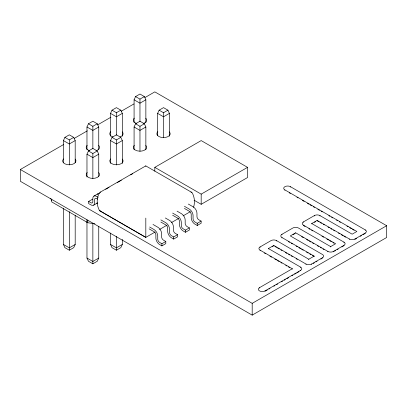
<?xml version="1.0" encoding="UTF-8"?>
<svg xmlns="http://www.w3.org/2000/svg" width="407" height="407" viewBox="0 0 407 407"><rect width="100%" height="100%" fill="white"/><g stroke="black" fill="none" stroke-linecap="round" stroke-linejoin="round"><path stroke-width="0.61" d="M63.416 162.754L63.416 140.588L64.906 137.373L69.307 134.834L73.703 137.373L75.193 140.588L75.193 162.754M86.971 149.786L86.971 126.989L88.461 123.774L92.862 121.235L97.258 123.774L98.748 126.989L98.748 149.786M86.971 176.984L86.971 154.187L88.461 150.972L92.862 148.433L97.258 150.972L98.748 154.187L98.748 176.353M110.526 136.187L110.526 113.39L112.017 110.175L116.412 107.636L120.813 110.175L122.304 113.39L122.304 136.187M110.526 163.385L110.526 140.588L112.017 137.373L116.412 134.834L120.813 137.373L122.304 140.588L122.304 163.385M134.081 122.588L134.081 99.786L135.572 96.576L139.967 94.037L144.368 96.576L145.859 99.786L145.859 122.588M75.193 215.318L75.193 244.454L73.703 247.665L69.307 250.203L64.906 247.665L63.416 244.454L63.416 208.353M134.081 149.786L134.081 126.989L135.572 123.774L139.967 121.235L144.368 123.774L145.859 126.989L145.859 149.786M157.636 135.556L157.636 113.39L159.127 110.175L163.522 107.636L167.923 110.175L169.414 113.39L169.414 136.187M98.748 226.384L98.748 258.053L97.258 261.263L92.862 263.802L88.461 261.263L86.971 258.053L86.971 221.952M122.304 239.387L122.304 244.454L120.813 247.665L116.412 250.203L112.017 247.665L110.526 244.454L110.526 233.053M145.818 166.183L145.818 165.863L100.046 192.287L99.283 193.05A27.427 22.395 0 0 0 99.283 210.2L100.046 210.963L145.818 237.388L155.082 232.041M64.906 137.373L69.307 139.911L73.703 137.373M88.461 123.774L92.862 126.312L97.258 123.774M112.017 110.175L116.412 112.714L120.813 110.175M135.572 96.576L139.967 99.115L144.368 96.576M144.938 97.573L154.813 91.87L386.65 225.717L386.65 237.5L252.187 315.13L20.35 181.283L20.35 169.5L63.706 144.47M74.135 138.451L87.307 130.845M97.736 124.822L110.908 117.221M121.337 111.197L133.959 103.912M75.193 140.588L69.307 143.986L63.416 140.588M98.748 126.989L92.862 130.388L86.971 126.989M122.304 113.39L116.412 116.789L110.526 113.39M145.859 99.786L139.967 103.19L134.081 99.786M88.461 150.972L92.862 153.51L97.258 150.972M112.017 137.373L116.412 139.911L120.813 137.373M135.572 123.774L139.967 126.312L144.368 123.774M159.127 110.175L163.522 112.714L167.923 110.175M98.748 154.187L92.862 157.585L86.971 154.187M122.304 140.588L116.412 143.986L110.526 140.588M145.859 126.989L139.967 130.388L134.081 126.989M169.414 113.39L163.522 116.789L157.636 113.39M93.91 196.093L97.802 193.844M105.688 189.291L109.091 187.327M117.46 182.494L121.357 180.245M130.703 174.852L132.646 173.728M97.624 199.125L96.53 198.494A2.625 1.516 60 0 0 94.678 199.562L94.678 202.778A5.245 3.027 60 0 1 90.97 204.919L88.65 203.581L88.65 201.44L92.542 199.191M154.813 171.174L154.813 167.358L201.18 140.593L247.548 167.358L247.548 177.533L201.18 204.304L194.088 200.208M93.59 205.179L97.487 202.93A5.245 3.027 60 0 1 96.718 203.169M75.193 244.454L69.307 247.853L63.416 244.454M154.813 167.358L201.18 194.129L247.548 167.358M98.748 258.053L92.862 261.452L86.971 258.053M122.304 244.454L116.412 247.853L110.526 244.454M159.524 229.477L167.073 225.122M171.428 222.604L178.709 218.401M183.094 215.868L190.222 211.752M149.644 227.02L154.024 229.548A5.245 3.027 60 0 1 157.738 235.974L157.738 239.184A2.625 1.516 60 0 0 159.59 242.394L161.91 243.737L165.802 241.488L165.802 243.63L161.91 245.879L159.59 244.536A5.245 3.027 60 0 1 155.881 238.115L155.881 234.9A2.625 1.516 60 0 0 154.024 231.69L149.099 228.841M160.877 219.902L165.802 222.746A5.245 3.027 60 0 1 169.51 229.172L169.51 232.387A2.625 1.516 60 0 0 171.367 235.597L173.687 236.935L177.579 234.686L177.579 236.828L173.687 239.077L171.367 237.739A5.245 3.027 60 0 1 167.659 231.313L167.659 228.103A2.625 1.516 60 0 0 165.802 224.888L160.877 222.044M172.654 213.1L177.579 215.949A5.245 3.027 60 0 1 181.288 222.375L181.288 225.585A2.625 1.516 60 0 0 183.145 228.795L185.465 230.138L189.357 227.889L189.357 230.031L185.465 232.275L183.145 230.937A5.245 3.027 60 0 1 179.436 224.516L179.436 221.301A2.625 1.516 60 0 0 177.579 218.091L172.654 215.242M184.432 206.303L189.357 209.147A5.245 3.027 60 0 1 193.066 215.573L193.066 218.788A2.625 1.516 60 0 0 194.922 221.998L197.242 223.336L201.134 221.087L201.134 223.229L197.242 225.478L194.922 224.14A5.245 3.027 60 0 1 191.214 217.714L191.214 214.504A2.625 1.516 60 0 0 189.357 211.289L184.432 208.445M260.078 250.534L260.078 250.147A3.933 2.269 0 0 1 260.078 246.937L271.011 240.623A3.933 2.269 0 0 1 276.577 240.623L308.791 259.223L314.158 256.125L314.158 256.512M281.944 237.912L281.944 237.525A3.933 2.269 0 0 1 281.944 234.31L292.877 228.001A3.933 2.269 0 0 1 298.443 228.001L330.657 246.601L335.617 243.737L303.403 225.137A3.933 2.269 0 0 1 303.403 221.922L314.382 215.583A3.933 2.269 0 0 1 319.948 215.583L352.162 234.183L356.863 231.471L284.864 189.901A3.933 2.269 0 0 1 284.864 186.691A3.933 2.269 0 0 1 290.43 186.691L365.211 229.863L365.211 230.25M268.422 248.926L268.422 248.545L273.794 245.441L306.008 264.041A3.933 2.269 0 0 0 311.574 264.041L322.507 257.728A3.933 2.269 0 0 0 322.507 254.517L290.288 235.918L295.66 232.819L327.874 251.419A3.933 2.269 0 0 0 333.44 251.419L343.966 245.34A3.933 2.269 0 0 0 343.966 242.129L311.747 223.529L311.747 223.916M311.747 223.529L317.165 220.401L349.379 239.001A3.933 2.269 0 0 0 354.945 239.001L365.211 233.074A3.933 2.269 0 0 0 365.211 229.863M272.181 246.759L273.255 246.138M292.974 234.753L294.587 233.822M314.458 222.349L315.542 221.723M259.513 288.059L259.513 287.673L292.292 268.747L292.292 269.134M259.513 287.673A3.933 2.269 0 0 0 259.513 290.888A3.933 2.269 0 0 0 265.074 290.888L300.641 270.355A3.933 2.269 0 0 0 300.641 267.145L268.422 248.545M265.623 290.959L267.262 290.008M268.905 289.062L269.999 288.431M273.83 286.218L274.923 285.587M276.567 284.641L277.66 284.01M281.491 281.797L282.585 281.166M284.223 280.214L285.317 279.584M286.96 278.637L288.604 277.691M291.885 275.793L292.979 275.163M294.622 274.216L296.26 273.265M297.354 272.634L298.997 271.688M313.212 263.482L314.306 262.851M315.944 261.904L317.038 261.274M320.864 259.061L321.957 258.43M334.493 251.195L335.546 250.59M337.123 249.674L338.176 249.069M341.86 246.942L343.437 246.032M355.484 239.077L356.568 238.451M360.348 236.269L361.426 235.643M363.049 234.707L364.672 233.771M20.35 169.5L252.187 303.352L386.65 225.717M100.046 192.287L100.717 192.068M51.684 199.415L51.684 201.887L87.805 222.741L94.851 223.814M190.924 192.068L191.595 192.287M100.717 211.187L100.046 210.963M289.26 192.826L290.359 193.457M296.957 197.268L298.056 197.904M302.452 200.442L304.1 201.394M307.397 203.297L309.05 204.248M310.149 204.884L311.798 205.835M313.446 206.787L314.545 207.422M317.842 209.325L319.49 210.277M321.138 211.228L322.237 211.864M328.836 215.669L329.935 216.305M331.583 217.257L332.682 217.893M336.528 220.116L337.627 220.747M339.275 221.698L340.374 222.334M346.973 226.144L348.071 226.775M349.72 227.732L351.368 228.683M352.467 229.314L354.115 230.265M318.803 221.734L317.165 220.787L317.165 220.401M319.897 222.364L321.535 223.311M323.173 224.257L324.262 224.888M328.083 227.091L329.177 227.722M330.815 228.668L331.909 229.299M333.547 230.245L334.635 230.876M338.461 233.084L339.55 233.715M341.188 234.661L342.826 235.602M343.92 236.233L345.558 237.179M303.948 225.834L305.041 226.465M308.862 228.673L309.956 229.304M311.594 230.25L312.683 230.881M321.968 236.238L323.606 237.184M326.882 239.077L328.52 240.023M329.614 240.654L331.252 241.6M332.89 242.547L333.979 243.172M301.663 236.671L303.301 237.617M306.578 239.509L308.216 240.456M309.31 241.086L310.948 242.033M312.586 242.974L313.68 243.605M317.501 245.813L318.595 246.444M320.233 247.39L321.321 248.021M322.96 248.967L324.053 249.598M281.944 237.525L314.158 256.125M288.497 241.692L289.591 242.323M291.229 243.269L292.318 243.9M296.138 246.108L297.232 246.739M298.87 247.685L300.508 248.626M301.602 249.257L303.24 250.203M306.517 252.096L308.155 253.042M309.793 253.988L310.882 254.619M312.52 255.565L313.614 256.196M145.818 165.919L191.87 192.45L192.353 193.05A27.427 22.395 0 0 1 193.539 207.341M274.883 246.459L276.521 247.405M277.615 248.036L279.253 248.982M280.891 249.929L281.985 250.559M285.261 252.447L286.899 253.393M288.538 254.339L289.626 254.97M291.264 255.917L292.358 256.547M296.179 258.755L297.273 259.386M188.324 204.055L193.254 206.898A5.245 3.027 60 0 1 196.963 213.324L196.963 216.539A2.625 1.516 60 0 0 198.814 219.749L201.134 221.087M260.078 250.147L292.292 268.747M264.443 253.057L265.537 253.688M269.907 256.207L271.545 257.153M274.822 259.045L276.46 259.992M277.549 260.622L279.187 261.569M280.825 262.515L281.919 263.146M285.739 265.349L286.833 265.98M288.471 266.926L289.565 267.557M177.096 211.172L181.476 213.7A5.245 3.027 60 0 1 185.185 220.126L185.185 223.336A2.625 1.516 60 0 0 187.042 226.546L189.357 227.889M165.318 217.969L169.699 220.497A5.245 3.027 60 0 1 173.407 226.923L173.407 230.138A2.625 1.516 60 0 0 175.264 233.348L177.579 234.686M152.991 224.45L157.921 227.299A5.245 3.027 60 0 1 161.63 233.725L161.63 236.935A2.625 1.516 60 0 0 163.487 240.145L165.802 241.488M98.173 197.298L96.53 196.352A5.245 3.027 60 0 0 92.821 198.494L92.821 201.704A2.625 1.516 60 0 1 90.97 202.778L88.65 201.44M99.547 210.623L145.818 237.388L145.818 218.106M50.763 198.443L51.796 200.702M365.211 233.074L365.211 233.46M354.945 239.001L354.945 239.387M349.379 239.001L349.379 239.387M343.966 242.129L343.966 242.516M343.966 245.34L343.966 245.726M333.44 251.419L333.44 251.801M330.657 246.601L330.657 246.983M327.874 251.419L327.874 251.801M322.507 257.728L322.507 258.114M319.948 215.583L319.948 215.969M314.382 215.583L314.382 215.969M311.574 264.041L311.574 264.428M308.791 259.223L308.791 259.61M306.008 264.041L306.008 264.428M303.403 221.922L303.403 222.308M303.403 225.137L303.403 225.519M300.641 267.145L300.641 267.526M300.641 270.355L300.641 270.741M295.66 232.819L295.66 233.206M290.43 186.691L290.43 187.072M284.864 189.901L284.864 190.288M281.944 234.31L281.944 234.697M276.577 240.623L276.577 241.01M273.794 245.441L273.794 245.828M265.074 290.888L265.074 291.275M260.078 246.937L260.078 247.324M252.187 303.352L252.187 315.13M201.18 194.129L201.18 204.304M197.242 223.336L197.242 225.478M185.465 230.138L185.465 232.275M173.687 236.935L173.687 239.077M163.522 112.714L163.522 137.688M161.91 243.737L161.91 245.879M139.967 99.115L139.967 121.556M139.967 126.312L139.967 151.287M116.412 112.714L116.412 135.155M116.412 139.911L116.412 164.886M116.412 236.452L116.412 250.203M92.862 126.312L92.862 148.753M92.862 153.51L92.862 178.485M92.862 223.453L92.862 263.802M87.805 220.223L87.805 222.741M86.925 219.76L86.925 222.232M69.307 139.911L69.307 164.886M69.307 211.752L69.307 250.203M97.212 194.388A5.245 3.027 60 0 1 99.466 193.696M75.173 159.081A6.69 3.861 0 0 1 69.149 164.789A6.69 3.861 0 0 1 63.594 158.923M98.728 172.68A6.69 3.861 0 0 1 92.704 178.393A6.69 3.861 0 0 1 87.149 172.522M98.728 145.482A6.69 3.861 0 0 1 96.067 150.722M89.382 150.631A6.69 3.861 0 0 1 87.149 145.324M122.283 159.081A6.69 3.861 0 0 1 116.254 164.789A6.69 3.861 0 0 1 110.704 158.923M122.283 131.883A6.69 3.861 0 0 1 120.121 136.95M112.932 137.032A6.69 3.861 0 0 1 110.704 131.726M145.838 145.482A6.69 3.861 0 0 1 139.81 151.19A6.69 3.861 0 0 1 134.259 145.324M145.838 118.284A6.69 3.861 0 0 1 143.178 123.525M136.487 123.433A6.69 3.861 0 0 1 134.259 118.127M169.393 131.883A6.69 3.861 0 0 1 163.365 137.591A6.69 3.861 0 0 1 157.809 131.726"/></g></svg>
